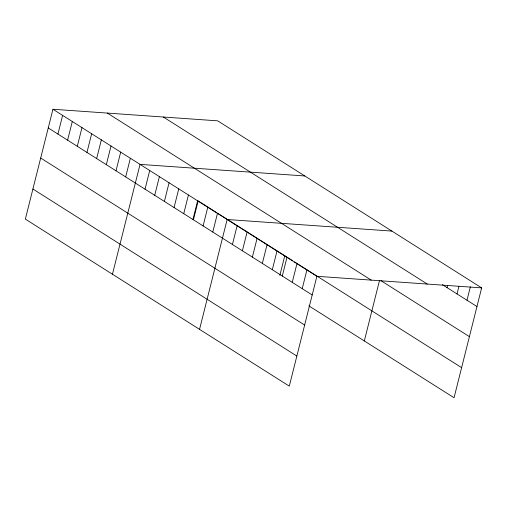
<?xml version="1.0" encoding="UTF-8"?>
<svg xmlns="http://www.w3.org/2000/svg" width="507" height="507" viewBox="0 0 507 507"><rect width="100%" height="100%" fill="white"/><g stroke="black" fill="none" stroke-linecap="round" stroke-linejoin="round"><path stroke-width="0.76" d="M52.943 109.252L25.35 219.113L289.294 386.157L316.888 276.296L52.943 109.252L217.706 120.843L481.65 287.887L454.057 397.748L308.826 305.835M57.931 134.051L62.621 115.381M67.608 140.179L72.298 121.503M77.286 146.301L81.976 127.631M86.963 152.43L91.659 133.753M96.647 158.552L101.337 139.881M106.324 164.68L111.014 146.003M116.002 170.802L120.691 152.132M125.679 176.93L130.369 158.254M112.453 274.236L140.046 164.382L304.808 175.967M145.034 189.174L149.723 170.504M154.711 195.303L159.401 176.626M164.388 201.425L169.078 182.754M174.066 207.553L178.756 188.877M183.743 213.675L188.433 195.005M192.945 219.417L197.673 200.614M193.421 219.804L198.11 201.127M203.098 225.926L207.788 207.255M212.775 232.054L217.471 213.377M199.549 329.36L227.149 219.506L391.911 231.091M232.428 244.488L237.118 225.811M242.397 250.794L247.086 232.124M252.372 257.106L257.062 238.436M262.341 263.418L267.031 244.742M272.31 269.73L276.999 251.054M279.858 275.295L284.776 255.737M282.285 276.036L286.975 257.366M292.254 282.348L296.944 263.678M302.223 288.66L306.912 269.984M364.318 340.951L379.477 280.593M447.047 287.627L447.611 285.384M457.016 293.94L458.892 286.468M466.991 300.245L470.363 286.804M316.888 276.296L481.65 287.887M442.396 284.68L476.96 306.558M163.336 117.022L427.281 284.059M380.991 280.694L469.4 336.648M107.319 113.08L371.257 280.124M198.319 201.019L207.35 206.736M207.997 207.148L217.028 212.864M217.674 213.27L226.705 218.986M227.351 219.392L236.382 225.108M237.029 225.52L246.06 231.236M246.706 231.642L292.514 260.636M294.453 261.859L461.611 367.651M48.254 127.929L312.198 294.973M40.693 158.019L304.637 325.063M32.911 189.022L296.849 356.066"/></g></svg>
